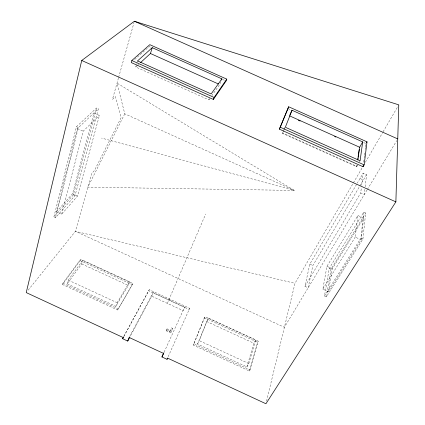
<?xml version="1.0" encoding="UTF-8"?>
<svg xmlns="http://www.w3.org/2000/svg" width="425" height="425" viewBox="0 0 425 425"><rect width="100%" height="100%" fill="white"/><g stroke="black" fill="none" stroke-linecap="round" stroke-linejoin="round"><path stroke-width="0.32" stroke-dasharray="2.12 1.59" d="M362.913 239.094L365.665 213.01L363.768 212.155L329.279 268.35L324.487 295.997L326.363 296.857L362.913 239.094L360.889 238.181L363.768 212.155M361.218 239.833L363.598 218.078L357.898 215.502L326.947 266.31L322.851 289.143L328.472 291.709L361.218 239.833L355.215 237.113L357.898 215.502M364.878 189.391L364.289 194.528L360.708 192.913L361.34 187.802M365.171 186.825L366.562 174.627L363.168 173.102L357.324 183.074M361.659 185.247L363.168 173.102M363.635 162.244L363.88 160.321M364.209 157.749L364.453 155.826M364.533 155.183L364.942 151.975M365.266 149.409L365.511 147.48M365.59 146.837L365.999 143.629L363.593 142.55M283.895 129.668L282.434 133.354L356.692 166.712L356.878 165.442M357.085 165.075L356.904 166.345L282.614 132.977M328.472 291.709L332.292 268.743L363.598 218.078M326.363 296.857L331.048 269.152L365.665 213.01M366.562 174.627L312.853 265.519L308.152 287.805L304.964 286.349L309.814 264.132L356.989 183.648M266.549 401.179L294.993 283.321L362.397 167.402M53.895 216.819L76.457 126.735L96.555 107.977L98.366 108.8L75.055 195.548L55.638 217.621L53.895 216.819L73.403 194.793L96.555 107.977M56.456 211.815L72.526 193.773L93.952 113.007L99.407 115.478L77.515 196.053L61.678 214.211L56.456 211.815L77.44 128.557L98.366 108.8M55.638 217.621L78.386 127.612L76.457 126.735M61.678 214.211L83.178 131.166L99.407 115.478M118.448 78.035L112.439 99.434L115.393 96.613L121.157 117.582L94.499 170.446L91.577 173.74L75.411 231.322L27.466 291.045M118.623 77.392L134.029 22.525M62.518 284.5L62.868 283.263L80.511 259.425L132.935 283.576L117.64 309.99L62.518 284.5L80.15 260.631L80.511 259.425M250.065 369.915L258.241 341.201L204.908 316.636L193.274 345.068L249.406 371.03L250.065 369.915L193.837 343.921L204.908 316.636M249.406 371.03L257.608 342.3L258.241 341.201M67.171 283.831L68.244 280.118L82.806 260.265L129.63 281.833L128.323 285.393L115.828 306.324L67.171 283.831L81.712 263.909L82.806 260.265M248.822 363.556L255.691 339.904L208.245 318.049L197.54 344.101L246.872 366.908L248.822 363.556L199.245 340.648L208.245 318.049M246.872 366.908L253.794 343.219L255.691 339.904M209.642 98.807L208.898 99.864L135.745 67.007L137.004 62.741M137.185 62.13L137.546 60.908M115.828 306.324L117.141 302.712L129.63 281.833M117.64 309.99L132.935 283.576M208.898 99.864L209.35 98.68M220.782 81.696L219.683 84.538L211.873 95.636M284.134 129.057L284.867 127.213M123.925 336.425L149.281 289.717L189.667 308.322L167.827 357.531M151.714 296.172L153.133 292.66L184.609 307.158L183.042 310.611L151.714 296.172L130.209 336.409M167.365 303.386L205.657 214.051M168.959 300.162L169.453 299.009M166.212 330.799L166.627 329.864L169.915 331.383L170.361 330.411L167.083 328.897L166.212 330.799L170.808 332.924L171.254 331.952L166.669 329.827L167.083 328.897M169.915 331.383L171.519 327.84L172.832 328.445L170.808 332.924M164.103 352.208L184.609 307.158M172.832 328.445L172.385 329.418L171.068 328.807L171.519 327.84M189.667 308.322L189.141 309.458L148.814 290.881M282.434 133.354L283.703 130.682M283.974 130.108L285.334 127.24M193.274 345.068L193.837 343.921M197.54 344.101L199.245 340.648M124.764 113.804L87.805 187.181L294.328 190.432L117.013 83.135L124.764 113.804L294.328 190.432L101.586 138.077M129.768 336.297L153.133 292.66M123.76 336.377L149.281 289.717M356.692 166.712L357.542 165.235M359.454 161.904L360.092 160.793M365.404 162.233L382.755 132.393M383.09 131.819L398.438 105.421M304.964 286.349L360.708 192.913M367.019 189.991L284.378 327.303L75.411 231.322L294.993 283.321M367.365 189.423L396.732 140.627M322.851 289.143L355.215 237.113M324.487 295.997L360.889 238.181M135.745 67.007L136.696 66.135M137.169 65.7L138.593 64.393M134.64 59.548L149.223 46.623L151.034 47.435M222.418 79.401L226.047 81.021M287.799 108.614L291.412 110.229M360.002 178.511L363.375 180.025M77.44 128.557L83.178 131.166M326.947 266.31L332.292 268.743M329.279 268.35L331.048 269.152M309.814 264.132L312.853 265.519M72.526 193.773L77.515 196.053M73.403 194.793L75.055 195.548M204.356 317.767L257.608 342.3M80.15 260.631L132.499 284.75M81.712 263.909L128.323 285.393M206.566 321.454L253.794 343.219M68.244 280.118L117.141 302.712M62.868 283.263L118.081 308.789"/><path stroke-width="0.64" d="M127.718 341.073L129.147 337.461L163.556 353.409L161.946 356.952L167.02 359.306L167.551 358.105L265.928 403.75L395.877 201.875L398.772 104.848L134.39 21.25L81.743 60.477L26.228 292.586L123.133 337.53L122.666 338.736L127.718 341.073L129.896 336.993M364.151 164.879L367.014 141.844L288.66 106.771L279.358 129.147L363.067 166.738L364.151 164.879L280.261 127.218L288.66 106.771M363.067 166.738L363.232 165.458M362.695 141.907L360.092 160.793L285.334 127.24L292.028 110.266L362.695 141.907L359.465 147.618M357.707 159.71L357.892 158.44M358.078 157.165L359.189 149.531M357.823 159.986L359.667 147.262L289.42 115.786M131.83 60.509L131.235 62.56L213.361 99.439L226.047 81.021L226.785 79.135L149.812 44.673L131.83 60.509L214.126 97.458L226.785 79.135M140.489 62.656L150.455 53.513L152.24 47.669L221.877 78.853L221.436 79.99M213.361 99.439L214.126 97.458M161.946 356.952L163.864 352.739M167.02 359.306L167.562 358.132M279.358 129.147L280.261 127.218M289.94 114.681L292.028 110.266M122.666 338.736L123.611 337.004M366.509 142.736L367.014 141.844M221.877 78.853L211.151 93.946L137.546 60.908L152.24 47.669M134.39 21.25L397.757 138.922M150.455 53.513L218.477 83.996M298.323 120.222L300.14 121.035M334.645 136.499L335.856 137.041M81.743 60.477L395.877 201.875"/></g></svg>
